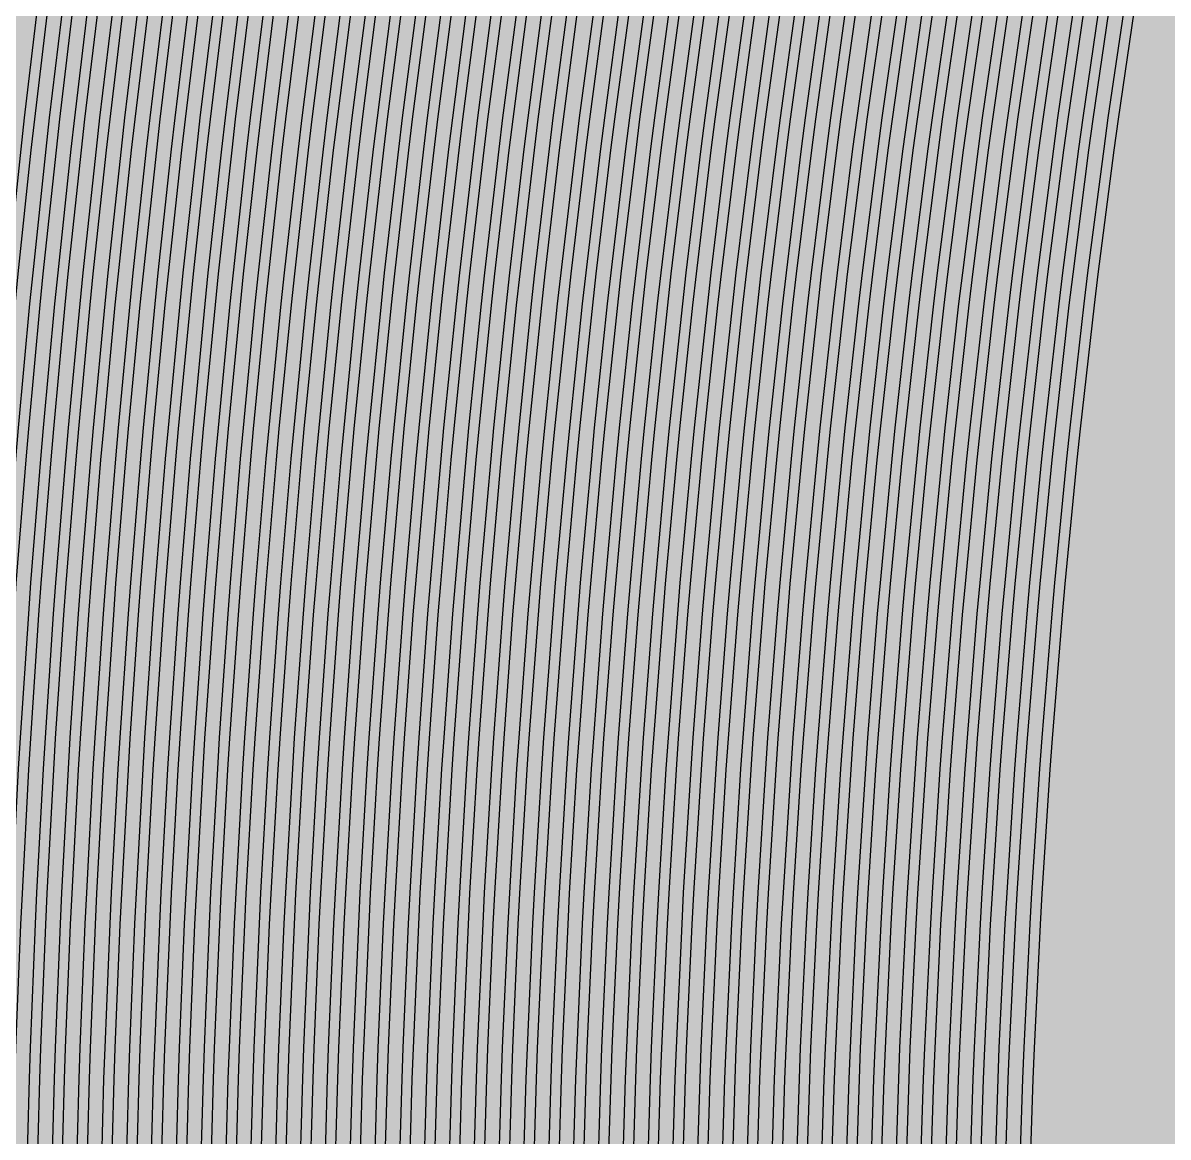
# Model space of a CAD drawing. Header units: metres. Extents: x -7220 to 10980, y -29667 to 1833.
# Drawn here: x 2956.8 to 3187.7, y -17628.4 to -17403.7 of the extents above; entities that cross this region are included whole.
import ezdxf

# ---------------------------------------------------------------- set-up
doc = ezdxf.new("R2010")
doc.units = ezdxf.units.M
doc.layers.add('Metal1', color=4, linetype='CONTINUOUS')
doc.layers.add('Polyimide', color=7, linetype='CONTINUOUS')

msp = doc.modelspace()

# ---------------------------------------------------------------- hatches: boundary and pattern name
at = {"layer": 'Polyimide'}
msp.add_hatch(color=7, dxfattribs=at).paths.add_polyline_path([(4099.45, -13861.55), (4142.64, -14152.77), (4214.18, -14438.35), (4313.36, -14715.55), (4439.24, -14981.69), (4590.59, -15234.21), (4765.97, -15470.68), (4963.68, -15688.82), (5181.82, -15886.53), (5418.29, -16061.91), (5670.81, -16213.26), (5936.95, -16339.14), (6214.15, -16438.32), (6499.73, -16509.85), (6790.95, -16553.05), (7085, -16567.5), (9980.38, -16567.5), (10058.79, -16571.35), (10136.45, -16582.87), (10212.6, -16601.95), (10286.52, -16628.4), (10357.49, -16661.96), (10424.83, -16702.32), (10487.89, -16749.09), (10546.06, -16801.81), (10598.78, -16859.98), (10645.55, -16923.04), (10685.91, -16990.38), (10719.48, -17061.35), (10745.93, -17135.27), (10765, -17211.43), (10776.52, -17289.08), (10780.38, -17367.5), (10780.38, -21957.3), (10741.61, -22012.91), (10705.97, -22070.59), (10673.58, -22130.14), (10644.53, -22191.39), (10618.92, -22254.16), (10596.82, -22318.25), (10578.3, -22383.46), (10563.41, -22449.6), (10552.21, -22516.46), (10544.72, -22583.84), (10540.97, -22651.53), (10540.97, -22719.32), (10544.72, -22787.01), (10552.21, -22854.38), (10563.41, -22921.24), (10578.3, -22987.38), (10596.82, -23052.6), (10618.92, -23116.68), (10644.53, -23179.45), (10673.58, -23240.71), (10705.97, -23300.26), (10741.61, -23357.93), (10780.38, -23413.54), (10780.38, -28667.5), (10776.52, -28745.91), (10765, -28823.57), (10745.93, -28899.73), (10719.48, -28973.65), (10685.91, -29044.62), (10645.55, -29111.96), (10598.78, -29175.01), (10546.06, -29233.19), (10487.89, -29285.91), (10424.83, -29332.68), (10357.49, -29373.04), (10286.52, -29406.6), (10212.6, -29433.05), (10136.45, -29452.13), (10058.79, -29463.65), (9980.38, -29467.5), (-6219.63, -29467.5), (-6298.04, -29463.65), (-6375.7, -29452.13), (-6451.85, -29433.05), (-6525.77, -29406.6), (-6596.74, -29373.04), (-6664.08, -29332.68), (-6727.14, -29285.91), (-6785.31, -29233.19), (-6838.03, -29175.01), (-6884.8, -29111.96), (-6925.16, -29044.62), (-6958.73, -28973.65), (-6985.18, -28899.73), (-7004.25, -28823.57), (-7015.77, -28745.91), (-7019.63, -28667.5), (-7019.63, -23426.32), (-6979.36, -23370.07), (-6942.33, -23311.63), (-6908.66, -23251.2), (-6878.45, -23188.96), (-6851.81, -23125.12), (-6828.81, -23059.88), (-6809.53, -22993.44), (-6794.04, -22926.02), (-6782.37, -22857.83), (-6774.57, -22789.09), (-6770.67, -22720.02), (-6770.67, -22650.84), (-6774.57, -22581.77), (-6782.37, -22513.03), (-6794.04, -22444.84), (-6809.53, -22377.42), (-6828.81, -22310.98), (-6851.81, -22245.74), (-6878.45, -22181.89), (-6908.66, -22119.66), (-6942.33, -22059.22), (-6979.36, -22000.79), (-7019.63, -21944.54), (-7019.63, -17367.5), (-7015.77, -17289.08), (-7004.25, -17211.43), (-6985.18, -17135.27), (-6958.73, -17061.35), (-6925.16, -16990.38), (-6884.8, -16923.04), (-6838.03, -16859.98), (-6785.31, -16801.81), (-6727.14, -16749.09), (-6664.08, -16702.32), (-6596.74, -16661.96), (-6525.77, -16628.4), (-6451.85, -16601.95), (-6375.7, -16582.87), (-6298.04, -16571.35), (-6219.63, -16567.5), (-3314, -16567.5), (-3019.95, -16553.05), (-2728.73, -16509.85), (-2443.15, -16438.32), (-2165.95, -16339.14), (-1899.81, -16213.26), (-1647.29, -16061.91), (-1410.82, -15886.53), (-1192.68, -15688.82), (-994.97, -15470.68), (-819.59, -15234.21), (-668.24, -14981.69), (-542.36, -14715.55), (-443.18, -14438.35), (-371.64, -14152.77), (-328.45, -13861.55), (-314, -13567.5), (-314, -13373.48), (-317.45, -13328.11), (-327.72, -13283.78), (-344.58, -13241.52), (-367.63, -13202.3), (-396.35, -13167.01), (-430.08, -13136.47), (-468.03, -13111.38), (-509.35, -13092.32), (-509.35, -13092.32), (-578.18, -13061.27), (-642.2, -13021.24), (-700.26, -12972.96), (-751.3, -12917.31), (-794.39, -12855.3), (-828.74, -12788.06), (-853.73, -12716.8), (-868.91, -12642.84), (-874, -12567.5), (-868.91, -12492.16), (-853.73, -12418.19), (-828.74, -12346.94), (-794.39, -12279.7), (-751.3, -12217.69), (-700.26, -12162.04), (-642.2, -12113.76), (-578.18, -12073.73), (-509.35, -12042.68), (-509.35, -12042.68), (-468.03, -12023.62), (-430.08, -11998.53), (-396.35, -11967.99), (-367.63, -11932.7), (-344.58, -11893.47), (-327.72, -11851.21), (-317.45, -11806.89), (-314, -11761.52), (-314, -11074.31), (-317.45, -11028.94), (-327.72, -10984.62), (-344.58, -10942.36), (-367.63, -10903.13), (-396.35, -10867.84), (-430.08, -10837.3), (-468.03, -10812.21), (-509.35, -10793.16), (-509.35, -10793.16), (-578.18, -10762.1), (-642.2, -10722.07), (-700.26, -10673.8), (-751.3, -10618.15), (-794.39, -10556.13), (-828.74, -10488.89), (-853.73, -10417.64), (-868.91, -10343.67), (-874, -10268.33), (-868.91, -10192.99), (-853.73, -10119.03), (-828.74, -10047.77), (-794.39, -9980.53), (-751.3, -9918.52), (-700.26, -9862.87), (-642.2, -9814.59), (-578.18, -9774.56), (-509.35, -9743.51), (-509.35, -9743.51), (-468.03, -9724.45), (-430.08, -9699.36), (-396.35, -9668.82), (-367.63, -9633.53), (-344.58, -9594.31), (-327.72, -9552.05), (-317.45, -9507.72), (-314, -9462.35), (-314, -8775.14), (-317.45, -8729.78), (-327.72, -8685.45), (-344.58, -8643.19), (-367.63, -8603.96), (-396.35, -8568.68), (-430.08, -8538.14), (-468.03, -8513.05), (-509.35, -8493.99), (-509.35, -8493.99), (-578.18, -8462.94), (-642.2, -8422.91), (-700.26, -8374.63), (-751.3, -8318.98), (-794.39, -8256.97), (-828.74, -8189.73), (-853.73, -8118.47), (-868.91, -8044.5), (-874, -7969.17), (-868.91, -7893.83), (-853.73, -7819.86), (-828.74, -7748.61), (-794.39, -7681.36), (-751.3, -7619.35), (-700.26, -7563.7), (-642.2, -7515.42), (-578.18, -7475.4), (-509.35, -7444.34), (-509.35, -7444.34), (-468.03, -7425.28), (-430.08, -7400.2), (-396.35, -7369.66), (-367.63, -7334.37), (-344.58, -7295.14), (-327.72, -7252.88), (-317.45, -7208.56), (-314, -7163.19), (-314, -6475.98), (-317.45, -6430.61), (-327.72, -6386.29), (-344.58, -6344.02), (-367.63, -6304.8), (-396.35, -6269.51), (-430.08, -6238.97), (-468.03, -6213.88), (-509.35, -6194.82), (-509.35, -6194.82), (-578.18, -6163.77), (-642.2, -6123.74), (-700.26, -6075.46), (-751.3, -6019.81), (-794.39, -5957.8), (-828.74, -5890.56), (-853.73, -5819.31), (-868.91, -5745.34), (-874, -5670), (-868.91, -5594.66), (-853.73, -5520.69), (-828.74, -5449.44), (-794.39, -5382.2), (-751.3, -5320.19), (-700.26, -5264.54), (-642.2, -5216.26), (-578.18, -5176.23), (-509.35, -5145.18), (-509.35, -5145.18), (-468.03, -5126.12), (-430.08, -5101.03), (-396.35, -5070.49), (-367.63, -5035.2), (-344.58, -4995.98), (-327.72, -4953.71), (-317.45, -4909.39), (-314, -4864.02), (-314, 380), (-314, 1532.5), (-269, 1532.5), (-268.78, 1525.63), (-268.1, 1518.79), (-266.98, 1512.02), (-265.42, 1505.32), (-263.43, 1498.75), (-261.01, 1492.32), (-258.17, 1486.06), (-254.93, 1480), (-251.3, 1474.17), (-247.3, 1468.58), (-242.94, 1463.27), (-238.25, 1458.25), (-233.23, 1453.56), (-227.92, 1449.2), (-222.33, 1445.2), (-216.5, 1441.57), (-210.44, 1438.33), (-204.18, 1435.49), (-197.75, 1433.07), (-191.18, 1431.08), (-184.48, 1429.52), (-177.71, 1428.4), (-170.87, 1427.72), (-164, 1427.5), (-157.13, 1427.72), (-150.29, 1428.4), (-143.52, 1429.52), (-136.82, 1431.08), (-130.25, 1433.07), (-123.82, 1435.49), (-117.56, 1438.33), (-111.5, 1441.57), (-105.67, 1445.2), (-100.08, 1449.2), (-94.77, 1453.56), (-89.75, 1458.25), (-85.06, 1463.27), (-80.7, 1468.58), (-76.7, 1474.17), (-73.07, 1480), (-69.83, 1486.06), (-66.99, 1492.32), (-64.57, 1498.75), (-62.58, 1505.32), (-61.02, 1512.02), (-59.9, 1518.79), (-59.22, 1525.63), (-59, 1532.5), (1786, 1532.5), (3835, 1532.5), (3835.21, 1539.04), (3835.86, 1545.55), (3836.92, 1552.01), (3838.41, 1558.38), (3840.31, 1564.64), (3842.61, 1570.77), (3845.31, 1576.73), (3848.4, 1582.5), (3851.85, 1588.06), (3855.66, 1593.38), (3859.82, 1598.43), (3864.29, 1603.21), (3869.07, 1607.68), (3874.12, 1611.84), (3879.44, 1615.65), (3885, 1619.1), (3890.77, 1622.19), (3896.73, 1624.89), (3902.86, 1627.19), (3909.12, 1629.09), (3915.49, 1630.58), (3921.95, 1631.64), (3928.46, 1632.29), (3935, 1632.5), (3941.54, 1632.29), (3948.05, 1631.64), (3954.51, 1630.58), (3960.88, 1629.09), (3967.14, 1627.19), (3973.27, 1624.89), (3979.23, 1622.19), (3985, 1619.1), (3990.56, 1615.65), (3995.88, 1611.84), (4000.93, 1607.68), (4005.71, 1603.21), (4010.18, 1598.43), (4014.34, 1593.38), (4018.15, 1588.06), (4021.6, 1582.5), (4024.69, 1576.73), (4027.39, 1570.77), (4029.69, 1564.64), (4031.59, 1558.38), (4033.08, 1552.01), (4034.14, 1545.55), (4034.79, 1539.04), (4035, 1532.5), (4085, 1532.5), (4085, 380), (4085, 330), (4085, -4864.02), (4088.45, -4909.39), (4098.72, -4953.71), (4115.58, -4995.98), (4138.63, -5035.2), (4167.35, -5070.49), (4201.08, -5101.03), (4239.03, -5126.12), (4280.35, -5145.18), (4280.35, -5145.18), (4349.18, -5176.23), (4413.2, -5216.26), (4471.26, -5264.54), (4522.3, -5320.19), (4565.39, -5382.2), (4599.74, -5449.44), (4624.73, -5520.69), (4639.91, -5594.66), (4645, -5670), (4639.91, -5745.34), (4624.73, -5819.31), (4599.74, -5890.56), (4565.39, -5957.8), (4522.3, -6019.81), (4471.26, -6075.46), (4413.2, -6123.74), (4349.18, -6163.77), (4280.35, -6194.82), (4239.03, -6213.88), (4201.08, -6238.97), (4167.35, -6269.51), (4138.63, -6304.8), (4115.58, -6344.02), (4098.72, -6386.29), (4088.45, -6430.61), (4085, -6475.98), (4085, -13567.5), (4099.45, -13861.55)])

# ---------------------------------------------------------------- linework, layer by layer
at = {"layer": 'Metal1'}
for points in [[(2941.88, -18191.69), (2941.88, -17704.18), (2941.96, -17679.19), (2942, -17672.93), (2942.33, -17647.94), (2942.45, -17641.68), (2943.1, -17616.68), (2943.31, -17610.42), (2944.29, -17585.43), (2944.58, -17579.17), (2945.89, -17554.18), (2946.26, -17547.92), (2947.9, -17522.93), (2948.35, -17516.66), (2950.32, -17491.68), (2950.86, -17485.41), (2953.16, -17460.42), (2953.78, -17454.15), (2956.41, -17429.17), (2957.11, -17422.9), (2960.08, -17397.92)], [(2962.06, -17398.16), (2959.1, -17423.13), (2958.4, -17429.39), (2955.77, -17454.36), (2955.15, -17460.61), (2952.85, -17485.59), (2952.32, -17491.84), (2950.35, -17516.81), (2949.9, -17523.07), (2948.26, -17548.04), (2947.89, -17554.29), (2946.58, -17579.27), (2946.29, -17585.52), (2945.31, -17610.5), (2945.1, -17616.74), (2944.45, -17641.72), (2944.33, -17647.97), (2944, -17672.95), (2943.96, -17679.2), (2943.88, -17704.18), (2943.88, -18191.69)], [(2946.88, -18191.69), (2946.88, -17704.18), (2946.96, -17679.19), (2947, -17672.93), (2947.33, -17647.94), (2947.45, -17641.68), (2948.11, -17616.68), (2948.32, -17610.42), (2949.3, -17585.43), (2949.59, -17579.17), (2950.91, -17554.18), (2951.28, -17547.92), (2952.93, -17522.93), (2953.38, -17516.66), (2955.36, -17491.68), (2955.9, -17485.41), (2958.21, -17460.42), (2958.83, -17454.15), (2961.47, -17429.17), (2962.17, -17422.9), (2965.15, -17397.92)], [(2967.14, -17398.16), (2964.16, -17423.13), (2963.46, -17429.39), (2960.82, -17454.36), (2960.2, -17460.61), (2957.89, -17485.59), (2957.35, -17491.84), (2955.38, -17516.81), (2954.92, -17523.07), (2953.28, -17548.04), (2952.91, -17554.29), (2951.59, -17579.27), (2951.3, -17585.52), (2950.31, -17610.5), (2950.11, -17616.74), (2949.45, -17641.72), (2949.33, -17647.97), (2949, -17672.95), (2948.96, -17679.2), (2948.88, -17704.18), (2948.88, -18191.69)], [(2951.87, -18191.69), (2951.87, -17704.18), (2951.96, -17679.19), (2952, -17672.93), (2952.33, -17647.94), (2952.45, -17641.68), (2953.11, -17616.68), (2953.32, -17610.42), (2954.31, -17585.43), (2954.6, -17579.17), (2955.92, -17554.18), (2956.3, -17547.92), (2957.95, -17522.93), (2958.41, -17516.66), (2960.39, -17491.68), (2960.93, -17485.41), (2963.25, -17460.42), (2963.87, -17454.15), (2966.53, -17429.17), (2967.24, -17422.9), (2970.22, -17397.92)], [(2972.21, -17398.16), (2969.22, -17423.13), (2968.52, -17429.39), (2965.86, -17454.36), (2965.24, -17460.61), (2962.92, -17485.59), (2962.39, -17491.84), (2960.4, -17516.81), (2959.95, -17523.07), (2958.29, -17548.04), (2957.92, -17554.29), (2956.6, -17579.27), (2956.31, -17585.52), (2955.32, -17610.5), (2955.11, -17616.74), (2954.45, -17641.72), (2954.33, -17647.97), (2954, -17672.95), (2953.96, -17679.2), (2953.87, -17704.19), (2953.87, -18191.69)], [(2956.88, -18191.69), (2956.88, -17704.18), (2956.96, -17679.19), (2957, -17672.93), (2957.33, -17647.94), (2957.46, -17641.68), (2958.12, -17616.68), (2958.33, -17610.42), (2959.32, -17585.43), (2959.61, -17579.17), (2960.94, -17554.18), (2961.32, -17547.92), (2962.98, -17522.93), (2963.43, -17516.66), (2965.43, -17491.68), (2965.97, -17485.41), (2968.3, -17460.42), (2968.92, -17454.15), (2971.59, -17429.17), (2972.3, -17422.9), (2975.3, -17397.92)], [(2977.28, -17398.16), (2974.28, -17423.13), (2973.57, -17429.39), (2970.91, -17454.36), (2970.29, -17460.62), (2967.96, -17485.59), (2967.42, -17491.84), (2965.43, -17516.81), (2964.97, -17523.07), (2963.31, -17548.04), (2962.94, -17554.29), (2961.61, -17579.27), (2961.32, -17585.52), (2960.33, -17610.5), (2960.12, -17616.74), (2959.46, -17641.72), (2959.33, -17647.97), (2959, -17672.95), (2958.96, -17679.2), (2958.88, -17704.19), (2958.88, -18191.69)], [(2961.88, -18191.69), (2961.88, -17704.18), (2961.96, -17679.19), (2962, -17672.93), (2962.33, -17647.94), (2962.46, -17641.68), (2963.12, -17616.68), (2963.33, -17610.42), (2964.33, -17585.43), (2964.62, -17579.17), (2965.96, -17554.18), (2966.33, -17547.92), (2968, -17522.93), (2968.46, -17516.66), (2970.46, -17491.68), (2971, -17485.41), (2973.34, -17460.42), (2973.97, -17454.15), (2976.64, -17429.17), (2977.36, -17422.9), (2980.37, -17397.92)], [(2982.36, -17398.17), (2979.34, -17423.13), (2978.63, -17429.39), (2975.96, -17454.36), (2975.33, -17460.62), (2973, -17485.59), (2972.45, -17491.84), (2970.45, -17516.81), (2969.99, -17523.07), (2968.33, -17548.04), (2967.95, -17554.29), (2966.62, -17579.27), (2966.33, -17585.52), (2965.33, -17610.5), (2965.12, -17616.74), (2964.46, -17641.72), (2964.33, -17647.97), (2964, -17672.95), (2963.96, -17679.2), (2963.88, -17704.19), (2963.88, -18191.69)], [(2966.88, -18191.69), (2966.88, -17704.18), (2966.96, -17679.19), (2967, -17672.93), (2967.34, -17647.94), (2967.46, -17641.68), (2968.13, -17616.68), (2968.34, -17610.42), (2969.34, -17585.43), (2969.64, -17579.17), (2970.97, -17554.18), (2971.35, -17547.92), (2973.02, -17522.93), (2973.49, -17516.66), (2975.49, -17491.67), (2976.04, -17485.41), (2978.39, -17460.42), (2979.02, -17454.15), (2981.7, -17429.17), (2982.42, -17422.9), (2985.44, -17397.92)], [(2987.43, -17398.17), (2984.41, -17423.13), (2983.69, -17429.39), (2981.01, -17454.36), (2980.38, -17460.62), (2978.03, -17485.59), (2977.49, -17491.84), (2975.48, -17516.81), (2975.02, -17523.07), (2973.35, -17548.04), (2972.97, -17554.29), (2971.63, -17579.27), (2971.34, -17585.52), (2970.34, -17610.5), (2970.13, -17616.74), (2969.46, -17641.72), (2969.34, -17647.97), (2969, -17672.95), (2968.96, -17679.2), (2968.88, -17704.19), (2968.88, -18191.69)], [(2971.88, -18191.69), (2971.88, -17704.18), (2971.96, -17679.19), (2972, -17672.93), (2972.34, -17647.94), (2972.46, -17641.68), (2973.13, -17616.68), (2973.34, -17610.42), (2974.35, -17585.43), (2974.65, -17579.17), (2975.99, -17554.18), (2976.37, -17547.91), (2978.05, -17522.93), (2978.51, -17516.66), (2980.53, -17491.67), (2981.08, -17485.41), (2983.43, -17460.42), (2984.07, -17454.15), (2986.76, -17429.17), (2987.48, -17422.9), (2990.52, -17397.92)], [(2992.5, -17398.17), (2989.47, -17423.13), (2988.75, -17429.39), (2986.06, -17454.36), (2985.42, -17460.62), (2983.07, -17485.59), (2982.52, -17491.84), (2980.51, -17516.81), (2980.04, -17523.07), (2978.36, -17548.04), (2977.99, -17554.29), (2976.64, -17579.27), (2976.35, -17585.52), (2975.34, -17610.5), (2975.13, -17616.74), (2974.46, -17641.72), (2974.34, -17647.97), (2974, -17672.95), (2973.96, -17679.2), (2973.88, -17704.19), (2973.88, -18191.69)], [(2976.88, -18191.69), (2976.88, -17704.18), (2976.96, -17679.19), (2977, -17672.93), (2977.34, -17647.94), (2977.47, -17641.68), (2978.14, -17616.68), (2978.35, -17610.42), (2979.36, -17585.43), (2979.66, -17579.17), (2981.01, -17554.18), (2981.39, -17547.91), (2983.07, -17522.93), (2983.54, -17516.66), (2985.56, -17491.67), (2986.11, -17485.41), (2988.48, -17460.42), (2989.11, -17454.15), (2991.82, -17429.17), (2992.54, -17422.9), (2995.59, -17397.92)], [(2997.57, -17398.17), (2994.53, -17423.13), (2993.81, -17429.39), (2991.1, -17454.36), (2990.47, -17460.62), (2988.11, -17485.59), (2987.56, -17491.84), (2985.53, -17516.81), (2985.07, -17523.07), (2983.38, -17548.04), (2983, -17554.29), (2981.65, -17579.27), (2981.36, -17585.52), (2980.35, -17610.5), (2980.14, -17616.74), (2979.47, -17641.72), (2979.34, -17647.97), (2979, -17672.95), (2978.96, -17679.2), (2978.88, -17704.19), (2978.88, -18191.69)], [(2981.88, -18191.69), (2981.88, -17704.18), (2981.96, -17679.19), (2982, -17672.93), (2982.34, -17647.94), (2982.47, -17641.68), (2983.14, -17616.68), (2983.36, -17610.42), (2984.37, -17585.43), (2984.67, -17579.17), (2986.02, -17554.18), (2986.4, -17547.91), (2988.1, -17522.93), (2988.56, -17516.66), (2990.6, -17491.67), (2991.15, -17485.41), (2993.52, -17460.42), (2994.16, -17454.15), (2996.88, -17429.17), (2997.6, -17422.9), (3000.66, -17397.92)], [(3002.65, -17398.17), (2999.59, -17423.13), (2998.87, -17429.39), (2996.15, -17454.36), (2995.51, -17460.62), (2993.14, -17485.59), (2992.59, -17491.84), (2990.56, -17516.82), (2990.09, -17523.07), (2988.4, -17548.04), (2988.02, -17554.29), (2986.67, -17579.27), (2986.37, -17585.52), (2985.35, -17610.5), (2985.14, -17616.74), (2984.47, -17641.72), (2984.34, -17647.97), (2984, -17672.95), (2983.96, -17679.2), (2983.88, -17704.19), (2983.88, -18191.69)], [(2986.88, -18191.69), (2986.88, -17704.18), (2986.96, -17679.19), (2987, -17672.93), (2987.34, -17647.94), (2987.47, -17641.68), (2988.15, -17616.68), (2988.36, -17610.42), (2989.38, -17585.43), (2989.68, -17579.17), (2991.04, -17554.18), (2991.42, -17547.91), (2993.12, -17522.93), (2993.59, -17516.66), (2995.63, -17491.67), (2996.19, -17485.41), (2998.57, -17460.42), (2999.21, -17454.15), (3001.94, -17429.17), (3002.67, -17422.9), (3005.74, -17397.92)], [(3007.72, -17398.17), (3004.65, -17423.13), (3003.92, -17429.39), (3001.2, -17454.36), (3000.56, -17460.62), (2998.18, -17485.59), (2997.62, -17491.84), (2995.58, -17516.82), (2995.12, -17523.07), (2993.42, -17548.04), (2993.03, -17554.29), (2991.68, -17579.27), (2991.38, -17585.52), (2990.36, -17610.5), (2990.15, -17616.74), (2989.47, -17641.72), (2989.34, -17647.97), (2989, -17672.95), (2988.96, -17679.2), (2988.88, -17704.19), (2988.88, -18191.69)], [(2991.87, -18191.69), (2991.87, -17704.18), (2991.96, -17679.19), (2992, -17672.93), (2992.35, -17647.93), (2992.47, -17641.68), (2993.16, -17616.68), (2993.37, -17610.42), (2994.39, -17585.43), (2994.69, -17579.17), (2996.06, -17554.18), (2996.45, -17547.91), (2998.15, -17522.93), (2998.63, -17516.66), (3000.68, -17491.67), (3001.24, -17485.4), (3003.63, -17460.42), (3004.28, -17454.15), (3007.02, -17429.17), (3007.75, -17422.9), (3010.84, -17397.92)], [(3012.82, -17398.17), (3009.74, -17423.13), (3009.01, -17429.39), (3006.27, -17454.36), (3005.62, -17460.62), (3003.23, -17485.59), (3002.67, -17491.84), (3000.62, -17516.82), (3000.15, -17523.07), (2998.44, -17548.04), (2998.06, -17554.29), (2996.69, -17579.27), (2996.39, -17585.52), (2995.37, -17610.5), (2995.16, -17616.74), (2994.47, -17641.73), (2994.34, -17647.97), (2994, -17672.95), (2993.96, -17679.2), (2993.87, -17704.19), (2993.87, -18191.69)], [(2996.87, -18191.69), (2996.87, -17704.18), (2996.96, -17679.19), (2997.01, -17672.93), (2997.35, -17647.93), (2997.49, -17641.68), (2998.18, -17616.68), (2998.4, -17610.42), (2999.44, -17585.43), (2999.75, -17579.17), (3001.14, -17554.18), (3001.54, -17547.91), (3003.28, -17522.92), (3003.76, -17516.66), (3005.85, -17491.67), (3006.42, -17485.4), (3008.86, -17460.42), (3009.52, -17454.15), (3012.32, -17429.17), (3013.06, -17422.89), (3016.21, -17397.92)], [(3018.2, -17398.17), (3015.05, -17423.14), (3014.3, -17429.4), (3011.51, -17454.36), (3010.85, -17460.62), (3008.41, -17485.59), (3007.84, -17491.85), (3005.75, -17516.82), (3005.27, -17523.07), (3003.53, -17548.04), (3003.14, -17554.3), (3001.75, -17579.27), (3001.44, -17585.52), (3000.4, -17610.5), (3000.18, -17616.74), (2999.48, -17641.73), (2999.35, -17647.97), (2999.01, -17672.95), (2998.96, -17679.2), (2998.87, -17704.19), (2998.87, -18191.69)], [(3001.88, -18191.69), (3001.88, -17704.18), (3001.96, -17679.19), (3002.01, -17672.93), (3002.36, -17647.93), (3002.49, -17641.68), (3003.19, -17616.68), (3003.41, -17610.42), (3004.45, -17585.43), (3004.76, -17579.17), (3006.16, -17554.18), (3006.55, -17547.91), (3008.3, -17522.92), (3008.79, -17516.66), (3010.89, -17491.67), (3011.46, -17485.4), (3013.91, -17460.42), (3014.57, -17454.15), (3017.38, -17429.17), (3018.13, -17422.89), (3021.29, -17397.92)], [(3023.27, -17398.17), (3020.11, -17423.14), (3019.36, -17429.4), (3016.56, -17454.36), (3015.9, -17460.62), (3013.45, -17485.59), (3012.88, -17491.85), (3010.78, -17516.82), (3010.3, -17523.07), (3008.55, -17548.04), (3008.16, -17554.3), (3006.76, -17579.27), (3006.45, -17585.52), (3005.4, -17610.5), (3005.19, -17616.74), (3004.49, -17641.73), (3004.36, -17647.97), (3004.01, -17672.95), (3003.96, -17679.2), (3003.88, -17704.19), (3003.88, -18191.69)], [(3006.88, -18191.69), (3006.88, -17704.18), (3006.96, -17679.19), (3007.01, -17672.93), (3007.36, -17647.93), (3007.49, -17641.68), (3008.19, -17616.68), (3008.41, -17610.42), (3009.46, -17585.43), (3009.77, -17579.17), (3011.18, -17554.18), (3011.57, -17547.91), (3013.33, -17522.92), (3013.81, -17516.66), (3015.92, -17491.67), (3016.49, -17485.4), (3018.96, -17460.42), (3019.62, -17454.15), (3022.44, -17429.17), (3023.19, -17422.89), (3026.36, -17397.91)], [(3028.34, -17398.17), (3025.17, -17423.14), (3024.42, -17429.4), (3021.61, -17454.36), (3020.95, -17460.62), (3018.48, -17485.59), (3017.91, -17491.85), (3015.81, -17516.82), (3015.32, -17523.07), (3013.57, -17548.05), (3013.17, -17554.3), (3011.77, -17579.27), (3011.46, -17585.52), (3010.41, -17610.5), (3010.19, -17616.74), (3009.49, -17641.73), (3009.36, -17647.97), (3009.01, -17672.95), (3008.96, -17679.2), (3008.88, -17704.19), (3008.88, -18191.69)], [(3011.88, -18191.69), (3011.88, -17704.18), (3011.96, -17679.19), (3012.01, -17672.93), (3012.36, -17647.93), (3012.49, -17641.68), (3013.2, -17616.68), (3013.42, -17610.42), (3014.47, -17585.43), (3014.78, -17579.17), (3016.19, -17554.18), (3016.59, -17547.91), (3018.35, -17522.92), (3018.84, -17516.66), (3020.95, -17491.67), (3021.53, -17485.4), (3024, -17460.42), (3024.67, -17454.15), (3027.49, -17429.17), (3028.25, -17422.89), (3031.43, -17397.91)], [(3033.42, -17398.17), (3030.23, -17423.14), (3029.48, -17429.4), (3026.65, -17454.36), (3025.99, -17460.62), (3023.52, -17485.59), (3022.95, -17491.85), (3020.83, -17516.82), (3020.35, -17523.07), (3018.58, -17548.05), (3018.19, -17554.3), (3016.78, -17579.27), (3016.47, -17585.52), (3015.42, -17610.5), (3015.2, -17616.75), (3014.49, -17641.73), (3014.36, -17647.97), (3014.01, -17672.95), (3013.96, -17679.2), (3013.88, -17704.19), (3013.88, -18191.69)], [(3016.88, -18191.69), (3016.88, -17704.18), (3016.96, -17679.19), (3017.01, -17672.93), (3017.36, -17647.93), (3017.49, -17641.68), (3018.2, -17616.68), (3018.42, -17610.42), (3019.48, -17585.43), (3019.79, -17579.17), (3021.21, -17554.18), (3021.61, -17547.91), (3023.38, -17522.92), (3023.86, -17516.66), (3025.99, -17491.67), (3026.57, -17485.4), (3029.05, -17460.42), (3029.71, -17454.15), (3032.55, -17429.17), (3033.31, -17422.89), (3036.51, -17397.91)], [(3038.49, -17398.18), (3035.29, -17423.14), (3034.54, -17429.4), (3031.7, -17454.37), (3031.04, -17460.62), (3028.56, -17485.59), (3027.98, -17491.85), (3025.86, -17516.82), (3025.37, -17523.07), (3023.6, -17548.05), (3023.2, -17554.3), (3021.79, -17579.27), (3021.48, -17585.52), (3020.42, -17610.5), (3020.2, -17616.75), (3019.49, -17641.73), (3019.36, -17647.97), (3019.01, -17672.95), (3018.96, -17679.2), (3018.88, -17704.19), (3018.88, -18191.69)], [(3021.88, -18191.69), (3021.88, -17704.18), (3021.96, -17679.19), (3022.01, -17672.93), (3022.36, -17647.93), (3022.5, -17641.68), (3023.21, -17616.68), (3023.43, -17610.42), (3024.49, -17585.43), (3024.8, -17579.17), (3026.22, -17554.18), (3026.62, -17547.91), (3028.4, -17522.92), (3028.89, -17516.66), (3031.02, -17491.67), (3031.6, -17485.4), (3034.09, -17460.42), (3034.76, -17454.15), (3037.61, -17429.17), (3038.37, -17422.89), (3041.58, -17397.91)], [(3043.56, -17398.18), (3040.36, -17423.14), (3039.6, -17429.4), (3036.75, -17454.37), (3036.08, -17460.62), (3033.59, -17485.59), (3033.01, -17491.85), (3030.88, -17516.82), (3030.39, -17523.07), (3028.62, -17548.05), (3028.22, -17554.3), (3026.8, -17579.27), (3026.49, -17585.52), (3025.43, -17610.5), (3025.21, -17616.75), (3024.5, -17641.73), (3024.36, -17647.97), (3024.01, -17672.95), (3023.96, -17679.2), (3023.88, -17704.19), (3023.88, -18191.69)], [(3026.88, -18191.69), (3026.88, -17704.18), (3026.96, -17679.19), (3027.01, -17672.93), (3027.37, -17647.93), (3027.5, -17641.68), (3028.21, -17616.68), (3028.43, -17610.42), (3029.5, -17585.43), (3029.82, -17579.17), (3031.24, -17554.18), (3031.64, -17547.91), (3033.42, -17522.92), (3033.92, -17516.66), (3036.06, -17491.67), (3036.64, -17485.4), (3039.14, -17460.42), (3039.81, -17454.15), (3042.67, -17429.17), (3043.43, -17422.89), (3046.65, -17397.91)], [(3048.64, -17398.18), (3045.42, -17423.14), (3044.66, -17429.4), (3041.8, -17454.37), (3041.13, -17460.62), (3038.63, -17485.59), (3038.05, -17491.85), (3035.91, -17516.82), (3035.42, -17523.07), (3033.64, -17548.05), (3033.24, -17554.3), (3031.81, -17579.27), (3031.5, -17585.52), (3030.43, -17610.5), (3030.21, -17616.75), (3029.5, -17641.73), (3029.37, -17647.97), (3029.01, -17672.95), (3028.96, -17679.2), (3028.88, -17704.19), (3028.88, -18191.69)], [(3031.87, -18191.69), (3031.87, -17704.18), (3031.96, -17679.19), (3032.01, -17672.93), (3032.37, -17647.93), (3032.5, -17641.68), (3033.22, -17616.68), (3033.44, -17610.42), (3034.51, -17585.43), (3034.83, -17579.17), (3036.26, -17554.18), (3036.66, -17547.91), (3038.45, -17522.92), (3038.94, -17516.66), (3041.09, -17491.67), (3041.67, -17485.4), (3044.18, -17460.42), (3044.86, -17454.15), (3047.73, -17429.17), (3048.49, -17422.89), (3051.73, -17397.91)], [(3053.71, -17398.18), (3050.48, -17423.14), (3049.71, -17429.4), (3046.85, -17454.37), (3046.17, -17460.63), (3043.67, -17485.59), (3043.08, -17491.85), (3040.94, -17516.82), (3040.44, -17523.07), (3038.66, -17548.05), (3038.25, -17554.3), (3036.82, -17579.27), (3036.51, -17585.52), (3035.44, -17610.5), (3035.22, -17616.75), (3034.5, -17641.73), (3034.37, -17647.97), (3034.01, -17672.95), (3033.96, -17679.2), (3033.87, -17704.19), (3033.87, -18191.69)], [(3036.87, -18191.69), (3036.87, -17704.18), (3036.96, -17679.19), (3037.01, -17672.93), (3037.37, -17647.93), (3037.5, -17641.68), (3038.22, -17616.68), (3038.45, -17610.42), (3039.52, -17585.43), (3039.84, -17579.17), (3041.27, -17554.18), (3041.68, -17547.91), (3043.47, -17522.92), (3043.97, -17516.66), (3046.12, -17491.67), (3046.71, -17485.4), (3049.23, -17460.42), (3049.91, -17454.14), (3052.79, -17429.17), (3053.56, -17422.89), (3056.8, -17397.91)], [(3058.78, -17398.18), (3055.54, -17423.14), (3054.77, -17429.4), (3051.89, -17454.37), (3051.22, -17460.63), (3048.7, -17485.59), (3048.12, -17491.85), (3045.96, -17516.82), (3045.47, -17523.07), (3043.67, -17548.05), (3043.27, -17554.3), (3041.83, -17579.27), (3041.52, -17585.52), (3040.44, -17610.5), (3040.22, -17616.75), (3039.5, -17641.73), (3039.37, -17647.97), (3039.01, -17672.95), (3038.96, -17679.2), (3038.87, -17704.19), (3038.87, -18191.69)], [(3041.88, -18191.69), (3041.88, -17704.18), (3041.97, -17679.19), (3042.01, -17672.93), (3042.37, -17647.93), (3042.51, -17641.68), (3043.23, -17616.68), (3043.45, -17610.42), (3044.53, -17585.43), (3044.85, -17579.17), (3046.29, -17554.18), (3046.7, -17547.91), (3048.5, -17522.92), (3048.99, -17516.65), (3051.16, -17491.67), (3051.75, -17485.4), (3054.27, -17460.42), (3054.95, -17454.14), (3057.84, -17429.17), (3058.62, -17422.89), (3061.87, -17397.91)], [(3063.86, -17398.18), (3060.6, -17423.14), (3059.83, -17429.4), (3056.94, -17454.37), (3056.26, -17460.63), (3053.74, -17485.59), (3053.15, -17491.85), (3050.99, -17516.82), (3050.49, -17523.07), (3048.69, -17548.05), (3048.28, -17554.3), (3046.84, -17579.27), (3046.53, -17585.52), (3045.45, -17610.5), (3045.23, -17616.75), (3044.51, -17641.73), (3044.37, -17647.97), (3044.01, -17672.95), (3043.97, -17679.2), (3043.88, -17704.19), (3043.88, -18191.69)], [(3046.88, -18191.69), (3046.88, -17704.18), (3046.97, -17679.19), (3047.01, -17672.93), (3047.37, -17647.93), (3047.51, -17641.68), (3048.23, -17616.68), (3048.46, -17610.42), (3049.55, -17585.43), (3049.86, -17579.17), (3051.31, -17554.18), (3051.72, -17547.91), (3053.53, -17522.92), (3054.03, -17516.65), (3056.2, -17491.67), (3056.8, -17485.4), (3059.34, -17460.42), (3060.02, -17454.14), (3062.93, -17429.16), (3063.7, -17422.89), (3066.97, -17397.91)], [(3068.96, -17398.18), (3065.69, -17423.14), (3064.91, -17429.4), (3062.01, -17454.37), (3061.33, -17460.63), (3058.79, -17485.59), (3058.2, -17491.85), (3056.02, -17516.82), (3055.52, -17523.07), (3053.71, -17548.05), (3053.31, -17554.3), (3051.86, -17579.27), (3051.54, -17585.52), (3050.46, -17610.5), (3050.23, -17616.75), (3049.51, -17641.73), (3049.37, -17647.97), (3049.01, -17672.95), (3048.97, -17679.2), (3048.88, -17704.19), (3048.88, -18191.69)], [(3051.88, -18191.69), (3051.88, -17704.18), (3051.97, -17679.18), (3052.01, -17672.93), (3052.38, -17647.93), (3052.52, -17641.68), (3053.26, -17616.68), (3053.49, -17610.42), (3054.6, -17585.43), (3054.92, -17579.16), (3056.39, -17554.17), (3056.81, -17547.91), (3058.65, -17522.92), (3059.16, -17516.65), (3061.38, -17491.67), (3061.98, -17485.4), (3064.57, -17460.42), (3065.27, -17454.14), (3068.23, -17429.16), (3069.02, -17422.89), (3072.35, -17397.91)], [(3074.33, -17398.18), (3071, -17423.14), (3070.21, -17429.41), (3067.25, -17454.37), (3066.56, -17460.63), (3063.97, -17485.6), (3063.37, -17491.85), (3061.16, -17516.82), (3060.65, -17523.08), (3058.81, -17548.05), (3058.39, -17554.3), (3056.92, -17579.27), (3056.59, -17585.52), (3055.49, -17610.5), (3055.26, -17616.75), (3054.52, -17641.73), (3054.38, -17647.97), (3054.01, -17672.95), (3053.97, -17679.2), (3053.88, -17704.19), (3053.88, -18191.69)], [(3056.88, -18191.69), (3056.88, -17704.18), (3056.97, -17679.18), (3057.01, -17672.93), (3057.38, -17647.93), (3057.52, -17641.68), (3058.26, -17616.68), (3058.5, -17610.42), (3059.6, -17585.43), (3059.93, -17579.16), (3061.41, -17554.17), (3061.83, -17547.91), (3063.68, -17522.92), (3064.19, -17516.65), (3066.41, -17491.67), (3067.02, -17485.4), (3069.61, -17460.42), (3070.31, -17454.14), (3073.28, -17429.16), (3074.08, -17422.89), (3077.42, -17397.91)], [(3079.4, -17398.18), (3076.06, -17423.14), (3075.27, -17429.41), (3072.3, -17454.37), (3071.6, -17460.63), (3069.01, -17485.6), (3068.4, -17491.85), (3066.18, -17516.82), (3065.67, -17523.08), (3063.82, -17548.05), (3063.41, -17554.3), (3061.93, -17579.27), (3061.6, -17585.52), (3060.49, -17610.5), (3060.26, -17616.75), (3059.52, -17641.73), (3059.38, -17647.97), (3059.01, -17672.95), (3058.97, -17679.2), (3058.88, -17704.19), (3058.88, -18191.69)], [(3061.88, -18191.69), (3061.88, -17704.18), (3061.97, -17679.18), (3062.01, -17672.93), (3062.39, -17647.93), (3062.53, -17641.68), (3063.27, -17616.68), (3063.5, -17610.42), (3064.61, -17585.43), (3064.94, -17579.16), (3066.43, -17554.17), (3066.85, -17547.91), (3068.7, -17522.92), (3069.22, -17516.65), (3071.45, -17491.67), (3072.05, -17485.4), (3074.66, -17460.42), (3075.36, -17454.14), (3078.34, -17429.16), (3079.14, -17422.89), (3082.5, -17397.91)], [(3084.48, -17398.18), (3081.12, -17423.14), (3080.33, -17429.41), (3077.35, -17454.37), (3076.65, -17460.63), (3074.04, -17485.6), (3073.44, -17491.85), (3071.21, -17516.82), (3070.7, -17523.08), (3068.84, -17548.05), (3068.42, -17554.3), (3066.94, -17579.28), (3066.61, -17585.52), (3065.5, -17610.5), (3065.27, -17616.75), (3064.53, -17641.73), (3064.39, -17647.97), (3064.01, -17672.95), (3063.97, -17679.2), (3063.88, -17704.19), (3063.88, -18191.69)], [(3066.88, -18191.69), (3066.88, -17704.18), (3066.97, -17679.18), (3067.02, -17672.93), (3067.39, -17647.93), (3067.53, -17641.68), (3068.27, -17616.68), (3068.51, -17610.42), (3069.62, -17585.43), (3069.95, -17579.16), (3071.44, -17554.17), (3071.86, -17547.91), (3073.73, -17522.92), (3074.24, -17516.65), (3076.48, -17491.67), (3077.09, -17485.4), (3079.71, -17460.42), (3080.41, -17454.14), (3083.4, -17429.16), (3084.2, -17422.88), (3087.57, -17397.91)], [(3089.55, -17398.18), (3086.18, -17423.14), (3085.39, -17429.41), (3082.4, -17454.37), (3081.69, -17460.63), (3079.08, -17485.6), (3078.47, -17491.85), (3076.24, -17516.82), (3075.72, -17523.08), (3073.86, -17548.05), (3073.44, -17554.3), (3071.95, -17579.28), (3071.62, -17585.52), (3070.5, -17610.5), (3070.27, -17616.75), (3069.53, -17641.73), (3069.39, -17647.97), (3069.02, -17672.95), (3068.97, -17679.2), (3068.88, -17704.19), (3068.88, -18191.69)], [(3071.88, -18191.69), (3071.88, -17704.18), (3071.97, -17679.18), (3072.02, -17672.93), (3072.39, -17647.93), (3072.53, -17641.68), (3073.28, -17616.68), (3073.51, -17610.42), (3074.63, -17585.43), (3074.96, -17579.16), (3076.46, -17554.17), (3076.88, -17547.91), (3078.75, -17522.92), (3079.27, -17516.65), (3081.52, -17491.67), (3082.13, -17485.4), (3084.75, -17460.42), (3085.46, -17454.14), (3088.46, -17429.16), (3089.26, -17422.88), (3092.64, -17397.91)], [(3094.62, -17398.19), (3091.24, -17423.15), (3090.44, -17429.41), (3087.44, -17454.37), (3086.74, -17460.63), (3084.12, -17485.6), (3083.51, -17491.85), (3081.26, -17516.82), (3080.75, -17523.08), (3078.88, -17548.05), (3078.45, -17554.3), (3076.96, -17579.28), (3076.63, -17585.52), (3075.51, -17610.5), (3075.28, -17616.75), (3074.53, -17641.73), (3074.39, -17647.97), (3074.02, -17672.95), (3073.97, -17679.2), (3073.88, -17704.19), (3073.88, -18191.69)], [(3076.87, -18191.69), (3076.87, -17704.18), (3076.97, -17679.18), (3077.02, -17672.93), (3077.39, -17647.93), (3077.53, -17641.68), (3078.28, -17616.68), (3078.52, -17610.42), (3079.64, -17585.43), (3079.97, -17579.16), (3081.47, -17554.17), (3081.9, -17547.91), (3083.78, -17522.92), (3084.29, -17516.65), (3086.55, -17491.67), (3087.16, -17485.4), (3089.8, -17460.42), (3090.51, -17454.14), (3093.52, -17429.16), (3094.32, -17422.88), (3097.72, -17397.91)], [(3099.7, -17398.19), (3096.31, -17423.15), (3095.5, -17429.41), (3092.49, -17454.37), (3091.78, -17460.63), (3089.15, -17485.6), (3088.54, -17491.86), (3086.29, -17516.82), (3085.77, -17523.08), (3083.89, -17548.05), (3083.47, -17554.3), (3081.97, -17579.28), (3081.64, -17585.52), (3080.52, -17610.5), (3080.28, -17616.75), (3079.53, -17641.73), (3079.39, -17647.97), (3079.02, -17672.95), (3078.97, -17679.2), (3078.87, -17704.19), (3078.87, -18191.69)], [(3081.88, -18191.69), (3081.88, -17704.18), (3081.97, -17679.18), (3082.02, -17672.93), (3082.39, -17647.93), (3082.54, -17641.67), (3083.29, -17616.68), (3083.52, -17610.42), (3084.65, -17585.43), (3084.98, -17579.16), (3086.49, -17554.17), (3086.92, -17547.91), (3088.8, -17522.92), (3089.32, -17516.65), (3091.58, -17491.67), (3092.2, -17485.4), (3094.84, -17460.41), (3095.55, -17454.14), (3098.58, -17429.16), (3099.38, -17422.88), (3102.79, -17397.91)], [(3104.77, -17398.19), (3101.37, -17423.15), (3100.56, -17429.41), (3097.54, -17454.37), (3096.83, -17460.63), (3094.19, -17485.6), (3093.57, -17491.86), (3091.31, -17516.82), (3090.79, -17523.08), (3088.91, -17548.05), (3088.49, -17554.3), (3086.98, -17579.28), (3086.65, -17585.52), (3085.52, -17610.5), (3085.29, -17616.75), (3084.53, -17641.73), (3084.39, -17647.97), (3084.02, -17672.95), (3083.97, -17679.2), (3083.88, -17704.19), (3083.88, -18191.69)], [(3086.88, -18191.69), (3086.88, -17704.18), (3086.97, -17679.18), (3087.02, -17672.93), (3087.4, -17647.93), (3087.54, -17641.67), (3088.29, -17616.68), (3088.53, -17610.42), (3089.66, -17585.43), (3089.99, -17579.16), (3091.51, -17554.17), (3091.93, -17547.91), (3093.82, -17522.92), (3094.35, -17516.65), (3096.62, -17491.67), (3097.24, -17485.39), (3099.89, -17460.41), (3100.6, -17454.14), (3103.64, -17429.16), (3104.45, -17422.88), (3107.86, -17397.91)], [(3109.84, -17398.19), (3106.43, -17423.15), (3105.62, -17429.41), (3102.59, -17454.37), (3101.88, -17460.63), (3099.23, -17485.6), (3098.61, -17491.86), (3096.34, -17516.82), (3095.82, -17523.08), (3093.93, -17548.05), (3093.5, -17554.3), (3091.99, -17579.28), (3091.66, -17585.53), (3090.53, -17610.5), (3090.29, -17616.75), (3089.54, -17641.73), (3089.4, -17647.97), (3089.02, -17672.95), (3088.97, -17679.2), (3088.88, -17704.19), (3088.88, -18191.69)], [(3091.88, -18191.69), (3091.88, -17704.18), (3091.97, -17679.18), (3092.02, -17672.93), (3092.4, -17647.93), (3092.54, -17641.67), (3093.3, -17616.68), (3093.54, -17610.42), (3094.67, -17585.43), (3095.01, -17579.16), (3096.52, -17554.17), (3096.95, -17547.91), (3098.85, -17522.92), (3099.37, -17516.65), (3101.65, -17491.67), (3102.27, -17485.39), (3104.93, -17460.41), (3105.65, -17454.14), (3108.69, -17429.16), (3109.51, -17422.88), (3112.94, -17397.91)], [(3114.92, -17398.19), (3111.49, -17423.15), (3110.68, -17429.41), (3107.64, -17454.37), (3106.92, -17460.63), (3104.26, -17485.6), (3103.64, -17491.86), (3101.37, -17516.82), (3100.84, -17523.08), (3098.95, -17548.05), (3098.52, -17554.3), (3097, -17579.28), (3096.67, -17585.53), (3095.53, -17610.5), (3095.3, -17616.75), (3094.54, -17641.73), (3094.4, -17647.97), (3094.02, -17672.95), (3093.97, -17679.2), (3093.88, -17704.19), (3093.88, -18191.69)], [(3096.88, -18191.69), (3096.88, -17704.18), (3096.97, -17679.18), (3097.02, -17672.93), (3097.4, -17647.93), (3097.54, -17641.67), (3098.3, -17616.68), (3098.54, -17610.42), (3099.68, -17585.43), (3100.02, -17579.16), (3101.54, -17554.17), (3101.97, -17547.91), (3103.87, -17522.92), (3104.4, -17516.65), (3106.69, -17491.67), (3107.31, -17485.39), (3109.98, -17460.41), (3110.7, -17454.14), (3113.75, -17429.16), (3114.57, -17422.88), (3118.01, -17397.91)], [(3119.99, -17398.19), (3116.55, -17423.15), (3115.74, -17429.41), (3112.68, -17454.37), (3111.97, -17460.63), (3109.3, -17485.6), (3108.68, -17491.86), (3106.39, -17516.82), (3105.87, -17523.08), (3103.96, -17548.05), (3103.54, -17554.3), (3102.01, -17579.28), (3101.68, -17585.53), (3100.54, -17610.5), (3100.3, -17616.75), (3099.54, -17641.73), (3099.4, -17647.97), (3099.02, -17672.95), (3098.97, -17679.2), (3098.88, -17704.19), (3098.88, -18191.69)], [(3101.88, -18191.69), (3101.88, -17704.18), (3101.97, -17679.18), (3102.02, -17672.93), (3102.4, -17647.93), (3102.55, -17641.67), (3103.31, -17616.68), (3103.55, -17610.42), (3104.7, -17585.43), (3105.03, -17579.16), (3106.56, -17554.17), (3106.99, -17547.91), (3108.91, -17522.92), (3109.43, -17516.65), (3111.73, -17491.67), (3112.36, -17485.39), (3115.04, -17460.41), (3115.76, -17454.14), (3118.83, -17429.16), (3119.65, -17422.88), (3123.11, -17397.91)], [(3125.09, -17398.19), (3121.64, -17423.15), (3120.82, -17429.41), (3117.75, -17454.37), (3117.03, -17460.64), (3114.35, -17485.6), (3113.72, -17491.86), (3111.43, -17516.83), (3110.9, -17523.08), (3108.99, -17548.05), (3108.56, -17554.3), (3107.03, -17579.28), (3106.69, -17585.53), (3105.55, -17610.5), (3105.31, -17616.75), (3104.54, -17641.73), (3104.4, -17647.97), (3104.02, -17672.95), (3103.97, -17679.2), (3103.88, -17704.19), (3103.88, -18191.69)], [(3106.88, -18191.69), (3106.88, -17704.18), (3106.97, -17679.18), (3107.02, -17672.93), (3107.41, -17647.93), (3107.56, -17641.67), (3108.34, -17616.68), (3108.58, -17610.42), (3109.75, -17585.43), (3110.09, -17579.16), (3111.64, -17554.17), (3112.08, -17547.9), (3114.03, -17522.92), (3114.57, -17516.65), (3116.91, -17491.67), (3117.54, -17485.39), (3120.27, -17460.41), (3121.01, -17454.14), (3124.13, -17429.16), (3124.97, -17422.88), (3128.49, -17397.91)], [(3130.47, -17398.19), (3126.95, -17423.15), (3126.12, -17429.42), (3122.99, -17454.38), (3122.26, -17460.64), (3119.53, -17485.6), (3118.9, -17491.86), (3116.56, -17516.83), (3116.02, -17523.08), (3114.08, -17548.05), (3113.64, -17554.3), (3112.08, -17579.28), (3111.74, -17585.53), (3110.58, -17610.5), (3110.33, -17616.75), (3109.56, -17641.73), (3109.41, -17647.97), (3109.02, -17672.95), (3108.97, -17679.2), (3108.88, -17704.19), (3108.88, -18191.69)], [(3111.88, -18191.69), (3111.88, -17704.18), (3111.97, -17679.18), (3112.02, -17672.93), (3112.41, -17647.93), (3112.56, -17641.67), (3113.34, -17616.68), (3113.58, -17610.42), (3114.76, -17585.43), (3115.1, -17579.16), (3116.66, -17554.17), (3117.1, -17547.9), (3119.06, -17522.92), (3119.59, -17516.65), (3121.94, -17491.67), (3122.58, -17485.39), (3125.32, -17460.41), (3126.06, -17454.14), (3129.19, -17429.16), (3130.03, -17422.88), (3133.56, -17397.91)], [(3135.54, -17398.19), (3132.01, -17423.15), (3131.17, -17429.42), (3128.04, -17454.38), (3127.31, -17460.64), (3124.57, -17485.6), (3123.93, -17491.86), (3121.59, -17516.83), (3121.05, -17523.08), (3119.1, -17548.05), (3118.66, -17554.31), (3117.1, -17579.28), (3116.75, -17585.53), (3115.58, -17610.5), (3115.34, -17616.75), (3114.56, -17641.73), (3114.41, -17647.97), (3114.02, -17672.95), (3113.97, -17679.2), (3113.88, -17704.19), (3113.88, -18191.69)], [(3116.87, -18191.69), (3116.87, -17704.18), (3116.97, -17679.18), (3117.02, -17672.93), (3117.41, -17647.93), (3117.56, -17641.67), (3118.35, -17616.68), (3118.59, -17610.42), (3119.77, -17585.43), (3120.11, -17579.16), (3121.68, -17554.17), (3122.12, -17547.9), (3124.08, -17522.92), (3124.62, -17516.65), (3126.97, -17491.67), (3127.62, -17485.39), (3130.36, -17460.41), (3131.11, -17454.13), (3134.25, -17429.16), (3135.09, -17422.88), (3138.63, -17397.91)], [(3140.61, -17398.19), (3137.07, -17423.15), (3136.23, -17429.42), (3133.09, -17454.38), (3132.35, -17460.64), (3129.6, -17485.6), (3128.97, -17491.86), (3126.61, -17516.83), (3126.07, -17523.08), (3124.11, -17548.05), (3123.67, -17554.31), (3122.11, -17579.28), (3121.76, -17585.53), (3120.59, -17610.5), (3120.34, -17616.75), (3119.56, -17641.73), (3119.41, -17647.97), (3119.02, -17672.95), (3118.97, -17679.2), (3118.87, -17704.19), (3118.87, -18191.69)], [(3121.87, -18191.69), (3121.87, -17704.18), (3121.97, -17679.18), (3122.02, -17672.93), (3122.42, -17647.93), (3122.56, -17641.67), (3123.35, -17616.68), (3123.6, -17610.42), (3124.78, -17585.43), (3125.12, -17579.16), (3126.69, -17554.17), (3127.14, -17547.9), (3129.1, -17522.92), (3129.65, -17516.65), (3132.01, -17491.67), (3132.65, -17485.39), (3135.41, -17460.41), (3136.15, -17454.13), (3139.31, -17429.16), (3140.15, -17422.88), (3143.71, -17397.91)], [(3145.69, -17398.19), (3142.13, -17423.15), (3141.29, -17429.42), (3138.14, -17454.38), (3137.4, -17460.64), (3134.64, -17485.6), (3134, -17491.86), (3131.64, -17516.83), (3131.1, -17523.08), (3129.13, -17548.05), (3128.69, -17554.31), (3127.12, -17579.28), (3126.77, -17585.53), (3125.59, -17610.5), (3125.35, -17616.75), (3124.56, -17641.73), (3124.42, -17647.97), (3124.02, -17672.95), (3123.97, -17679.2), (3123.87, -17704.19), (3123.87, -18191.69)], [(3126.88, -18191.69), (3126.88, -17704.18), (3126.97, -17679.18), (3127.02, -17672.93), (3127.42, -17647.93), (3127.57, -17641.67), (3128.36, -17616.68), (3128.6, -17610.42), (3129.79, -17585.43), (3130.13, -17579.16), (3131.71, -17554.17), (3132.15, -17547.9), (3134.13, -17522.92), (3134.67, -17516.65), (3137.04, -17491.67), (3137.69, -17485.39), (3140.46, -17460.41), (3141.2, -17454.13), (3144.37, -17429.16), (3145.21, -17422.88), (3148.78, -17397.9)], [(3150.76, -17398.2), (3147.19, -17423.15), (3146.35, -17429.42), (3143.19, -17454.38), (3142.44, -17460.64), (3139.68, -17485.6), (3139.03, -17491.86), (3136.67, -17516.83), (3136.12, -17523.08), (3134.15, -17548.05), (3133.7, -17554.31), (3132.13, -17579.28), (3131.78, -17585.53), (3130.6, -17610.5), (3130.35, -17616.75), (3129.57, -17641.73), (3129.42, -17647.97), (3129.02, -17672.95), (3128.97, -17679.2), (3128.88, -17704.19), (3128.88, -18191.69)], [(3131.88, -18191.69), (3131.88, -17704.18), (3131.97, -17679.18), (3132.02, -17672.93), (3132.42, -17647.93), (3132.57, -17641.67), (3133.36, -17616.68), (3133.61, -17610.42), (3134.79, -17585.43), (3135.14, -17579.16), (3136.73, -17554.17), (3137.17, -17547.9), (3139.15, -17522.92), (3139.7, -17516.65), (3142.08, -17491.66), (3142.72, -17485.39), (3145.5, -17460.41), (3146.25, -17454.13), (3149.43, -17429.16), (3150.27, -17422.88), (3153.85, -17397.9)], [(3155.83, -17398.2), (3152.26, -17423.15), (3151.41, -17429.42), (3148.23, -17454.38), (3147.49, -17460.64), (3144.71, -17485.6), (3144.07, -17491.86), (3141.69, -17516.83), (3141.15, -17523.08), (3139.17, -17548.05), (3138.72, -17554.31), (3137.14, -17579.28), (3136.79, -17585.53), (3135.61, -17610.5), (3135.36, -17616.75), (3134.57, -17641.73), (3134.42, -17647.97), (3134.02, -17672.95), (3133.97, -17679.2), (3133.88, -17704.19), (3133.88, -18191.69)], [(3136.88, -18191.69), (3136.88, -17704.18), (3136.97, -17679.18), (3137.02, -17672.93), (3137.42, -17647.93), (3137.57, -17641.67), (3138.36, -17616.68), (3138.61, -17610.42), (3139.8, -17585.43), (3140.15, -17579.16), (3141.74, -17554.17), (3142.19, -17547.9), (3144.18, -17522.92), (3144.73, -17516.65), (3147.11, -17491.66), (3147.76, -17485.39), (3150.55, -17460.41), (3151.3, -17454.13), (3154.48, -17429.16), (3155.34, -17422.88), (3158.93, -17397.9)], [(3160.9, -17398.2), (3157.32, -17423.15), (3156.47, -17429.42), (3153.28, -17454.38), (3152.53, -17460.64), (3149.75, -17485.6), (3149.1, -17491.86), (3146.72, -17516.83), (3146.17, -17523.08), (3144.18, -17548.05), (3143.74, -17554.31), (3142.15, -17579.28), (3141.8, -17585.53), (3140.61, -17610.5), (3140.36, -17616.75), (3139.57, -17641.73), (3139.42, -17647.97), (3139.02, -17672.95), (3138.97, -17679.2), (3138.88, -17704.19), (3138.88, -18191.69)], [(3141.88, -18191.69), (3141.88, -17704.18), (3141.97, -17679.18), (3142.02, -17672.93), (3142.42, -17647.93), (3142.57, -17641.67), (3143.37, -17616.68), (3143.62, -17610.42), (3144.81, -17585.43), (3145.16, -17579.16), (3146.76, -17554.17), (3147.21, -17547.9), (3149.2, -17522.92), (3149.75, -17516.65), (3152.15, -17491.66), (3152.8, -17485.39), (3155.59, -17460.41), (3156.34, -17454.13), (3159.54, -17429.16), (3160.4, -17422.88), (3164, -17397.9)], [(3165.98, -17398.2), (3162.38, -17423.15), (3161.53, -17429.42), (3158.33, -17454.38), (3157.58, -17460.64), (3154.79, -17485.6), (3154.14, -17491.86), (3151.74, -17516.83), (3151.19, -17523.09), (3149.2, -17548.05), (3148.75, -17554.31), (3147.16, -17579.28), (3146.81, -17585.53), (3145.62, -17610.5), (3145.37, -17616.75), (3144.57, -17641.73), (3144.42, -17647.97), (3144.02, -17672.95), (3143.97, -17679.2), (3143.88, -17704.19), (3143.88, -18191.69)], [(3146.88, -18191.69), (3146.88, -17704.18), (3146.98, -17679.18), (3147.03, -17672.93), (3147.43, -17647.93), (3147.58, -17641.67), (3148.37, -17616.68), (3148.63, -17610.42), (3149.82, -17585.43), (3150.17, -17579.16), (3151.77, -17554.17), (3152.23, -17547.9), (3154.23, -17522.92), (3154.78, -17516.65), (3157.18, -17491.66), (3157.83, -17485.39), (3160.64, -17460.41), (3161.39, -17454.13), (3164.6, -17429.16), (3165.46, -17422.88), (3169.07, -17397.9)], [(3171.05, -17398.2), (3167.44, -17423.15), (3166.58, -17429.42), (3163.38, -17454.38), (3162.62, -17460.64), (3159.82, -17485.6), (3159.17, -17491.86), (3156.77, -17516.83), (3156.22, -17523.09), (3154.22, -17548.05), (3153.77, -17554.31), (3152.17, -17579.28), (3151.82, -17585.53), (3150.62, -17610.5), (3150.37, -17616.75), (3149.57, -17641.73), (3149.42, -17647.97), (3149.03, -17672.95), (3148.98, -17679.2), (3148.88, -17704.19), (3148.88, -18191.69)], [(3151.88, -18191.69), (3151.88, -17704.18), (3151.98, -17679.18), (3152.03, -17672.93), (3152.43, -17647.93), (3152.58, -17641.67), (3153.38, -17616.68), (3153.63, -17610.42), (3154.83, -17585.43), (3155.19, -17579.16), (3156.79, -17554.17), (3157.24, -17547.9), (3159.25, -17522.92), (3159.8, -17516.65), (3162.21, -17491.66), (3162.87, -17485.39), (3165.68, -17460.41), (3166.44, -17454.13), (3169.66, -17429.16), (3170.52, -17422.88), (3174.15, -17397.9)], [(3176.12, -17398.2), (3172.5, -17423.15), (3171.64, -17429.42), (3168.43, -17454.38), (3167.67, -17460.64), (3164.86, -17485.6), (3164.2, -17491.86), (3161.8, -17516.83), (3161.24, -17523.09), (3159.24, -17548.05), (3158.79, -17554.31), (3157.18, -17579.28), (3156.83, -17585.53), (3155.63, -17610.5), (3155.38, -17616.75), (3154.58, -17641.73), (3154.43, -17647.97), (3154.03, -17672.95), (3153.98, -17679.2), (3153.88, -17704.19), (3153.88, -18191.69)], [(3156.87, -18191.69), (3156.87, -17704.18), (3156.98, -17679.18), (3157.03, -17672.93), (3157.43, -17647.93), (3157.58, -17641.67), (3158.39, -17616.68), (3158.64, -17610.42), (3159.85, -17585.42), (3160.2, -17579.16), (3161.81, -17554.17), (3162.27, -17547.9), (3164.28, -17522.92), (3164.84, -17516.65), (3167.26, -17491.66), (3167.92, -17485.39), (3170.75, -17460.41), (3171.51, -17454.13), (3174.74, -17429.16), (3175.6, -17422.87), (3179.25, -17397.9)], [(3181.22, -17398.2), (3177.59, -17423.16), (3176.72, -17429.42), (3173.49, -17454.38), (3172.73, -17460.64), (3169.91, -17485.61), (3169.25, -17491.86), (3166.83, -17516.83), (3166.28, -17523.09), (3164.26, -17548.05), (3163.81, -17554.31), (3162.2, -17579.28), (3161.84, -17585.53), (3160.64, -17610.5), (3160.39, -17616.75), (3159.58, -17641.73), (3159.43, -17647.97), (3159.03, -17672.95), (3158.98, -17679.2), (3158.87, -17704.19), (3158.87, -18191.69)]]:
    msp.add_lwpolyline(points, dxfattribs=at)

doc.saveas('drawing.dxf')
